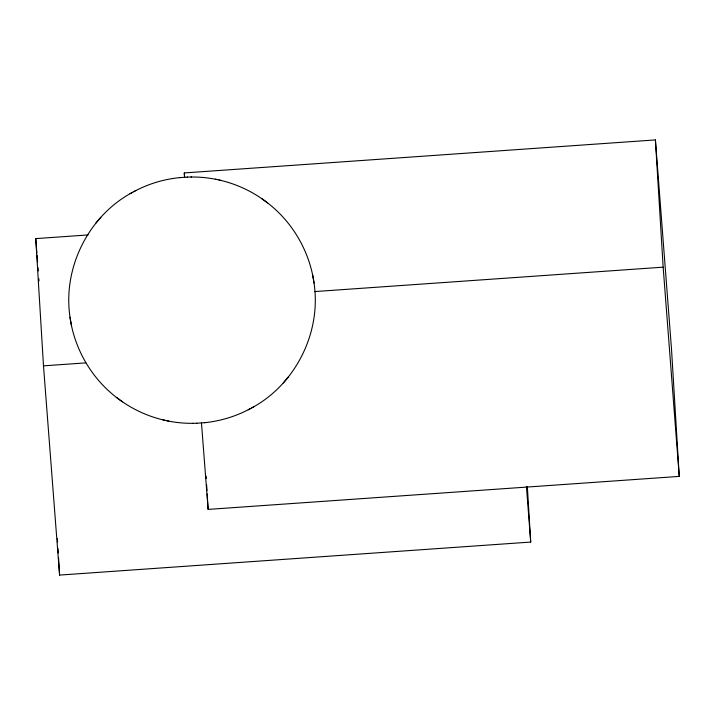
<?xml version="1.0" encoding="UTF-8"?>
<svg xmlns="http://www.w3.org/2000/svg" width="715" height="715" viewBox="0 0 715 715"><rect width="100%" height="100%" fill="white"/><g stroke="black" fill="none" stroke-linecap="round" stroke-linejoin="round"><path stroke-width="1.07" d="M132.427 192.398C87.275 216.493 61.159 270.86 70.696 321.16M251.635 407.943C296.788 383.848 322.903 329.481 313.358 279.181M95.774 223.259L100.833 217.333M283.229 382.999L288.279 377.082M133.625 191.754C147.782 184.032 163.529 179.242 179.572 177.633M204.481 422.708C220.533 421.099 236.281 416.309 250.438 408.587M130.067 193.694L135.814 190.547M248.248 409.793L253.995 406.647M179.402 177.651L187.5 177.079M204.66 422.69L196.562 423.262M184.559 177.356L184.291 172.932L655.405 139.917L671.51 349.152L679.25 476.396L208.128 509.402L201.451 422.592M527.348 486.745L530.709 542.068L59.595 575.083L43.49 365.848L35.75 238.604L88.097 234.94M314.546 291.586L663.154 267.16L655.405 139.917M43.49 365.848L85.818 362.88M191.057 177.016C217.208 176.694 243.386 185.105 264.47 200.584M119.593 399.757C140.667 415.236 166.854 423.646 193.005 423.325M187.223 177.097L191.548 176.989M192.514 423.352L196.831 423.244M219.049 180.01L220.998 180.439M163.056 419.902L165.013 420.331M215.278 179.197L217.029 179.581M167.024 420.751L168.785 421.144M264.72 200.772C291.425 220.014 309.541 250.5 314.046 283.077M70.016 317.263C74.521 349.841 92.637 380.326 119.342 399.569M261.583 198.484L267.714 202.953M116.348 397.388L122.48 401.857M312.571 274.685L313.25 278.573M70.812 321.768L71.491 325.656M663.154 267.16L679.25 476.396M526.428 486.423L530.709 542.068M184.291 172.932L184.631 177.383M35.75 238.604L36.867 253.074M37.037 255.3L37.546 261.976M37.975 267.544L38.235 270.887M38.833 278.671L39.003 280.897M206.108 476.208L206.242 478.424M206.644 485.056L206.984 490.588M207.189 493.913L208.128 509.402M57.37 538.565L57.575 541.89M57.978 548.53L58.246 552.954M58.514 557.378L59.595 575.083"/></g></svg>
